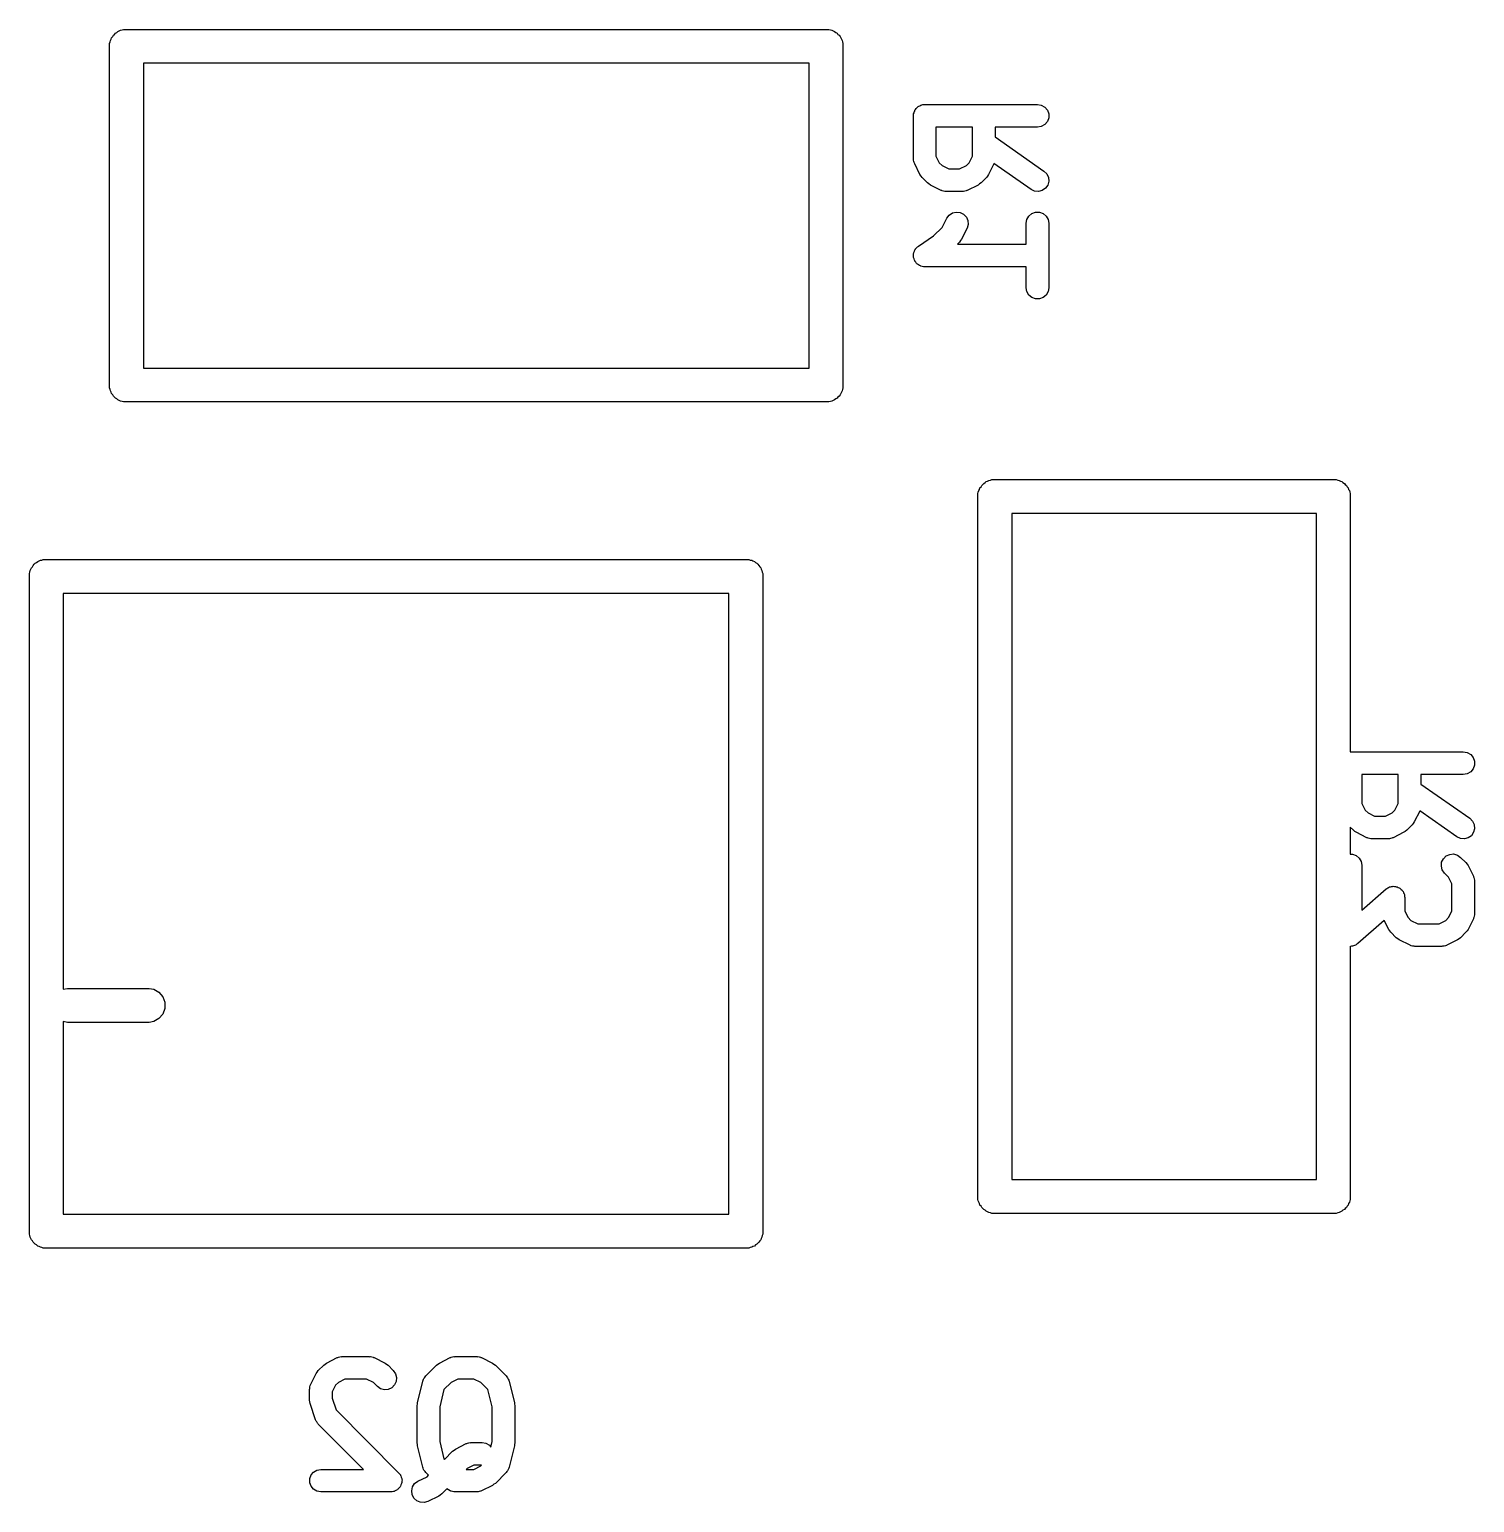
# Model space of a CAD drawing. Extents: x 85.7 to 123.3, y -104.5 to -55.
# Drawn here: x 100.04 to 106.44, y -104.27 to -97.74 of the extents above; entities that cross this region are included whole.
import ezdxf

# ---------------------------------------------------------------- set-up
doc = ezdxf.new("R2010")
doc.units = 0
doc.header["$MEASUREMENT"] = 0
doc.layers.add('BLACK', color=7, linetype='CONTINUOUS')

msp = doc.modelspace()

# ---------------------------------------------------------------- linework, layer by layer
at = {"layer": 'BLACK', "linetype": 'CONTINUOUS'}
for p, q in [((100.434, -97.7515), (100.44, -97.7481)), ((100.44, -97.7481), (100.447, -97.747)), ((100.447, -97.747), (100.453, -97.7447)), ((100.453, -97.7447), (100.46, -97.7447)), ((100.46, -97.7447), (100.46, -97.7447)), ((100.46, -97.7447), (103.573, -97.7447)), ((103.573, -97.7447), (103.579, -97.7447)), ((103.573, -97.7447), (103.573, -97.7447)), ((103.579, -97.7447), (103.586, -97.747)), ((103.586, -97.747), (103.592, -97.7481)), ((103.592, -97.7481), (103.598, -97.7515)), ((100.391, -97.8065), (100.393, -97.8002)), ((100.391, -97.8131), (100.391, -97.8065)), ((100.391, -99.3263), (100.391, -97.8131)), ((100.393, -97.8002), (100.395, -97.7937)), ((100.395, -97.7937), (100.398, -97.7879)), ((100.398, -97.7879), (100.4, -97.7816)), ((100.4, -97.7816), (100.405, -97.7765)), ((100.405, -97.7765), (100.408, -97.7707)), ((100.408, -97.7707), (100.413, -97.7665)), ((100.413, -97.7665), (100.417, -97.7614)), ((100.417, -97.7614), (100.423, -97.758)), ((100.423, -97.758), (100.428, -97.7537)), ((100.428, -97.7537), (100.434, -97.7515)), ((103.598, -97.7515), (103.604, -97.7537)), ((103.604, -97.7537), (103.609, -97.758)), ((103.609, -97.758), (103.615, -97.7614)), ((103.615, -97.7614), (103.619, -97.7665)), ((103.619, -97.7665), (103.625, -97.7707)), ((103.625, -97.7707), (103.628, -97.7765)), ((103.628, -97.7765), (103.632, -97.7816)), ((103.632, -97.7816), (103.634, -97.7879)), ((103.634, -97.7879), (103.638, -97.7937)), ((103.638, -97.7937), (103.639, -97.8002)), ((103.639, -97.8002), (103.641, -97.8065)), ((103.641, -97.8065), (103.641, -97.8131)), ((103.641, -97.8131), (103.641, -97.8131)), ((103.641, -97.8131), (103.641, -99.3263)), ((100.541, -97.8947), (100.541, -99.2447)), ((103.491, -97.8947), (100.541, -97.8947)), ((103.491, -99.2447), (103.491, -97.8947)), ((103.953, -98.1271), (103.954, -98.1228)), ((103.953, -98.3175), (103.953, -98.1271)), ((103.954, -98.1184), (103.956, -98.1143)), ((103.954, -98.1228), (103.954, -98.1184)), ((103.956, -98.11), (103.959, -98.1062)), ((103.956, -98.1143), (103.956, -98.11)), ((103.959, -98.1062), (103.96, -98.1021)), ((103.96, -98.1021), (103.963, -98.0987)), ((103.963, -98.0987), (103.965, -98.0949)), ((103.965, -98.0949), (103.968, -98.0921)), ((103.968, -98.0921), (103.971, -98.0888)), ((103.971, -98.0888), (103.975, -98.0866)), ((103.975, -98.0866), (103.978, -98.0838)), ((103.978, -98.0838), (103.982, -98.0823)), ((103.982, -98.0823), (103.986, -98.0801)), ((103.986, -98.0801), (103.991, -98.0793)), ((103.991, -98.0793), (103.995, -98.0778)), ((103.995, -98.0778), (103.999, -98.0778)), ((103.999, -98.0778), (104.003, -98.0771)), ((104.003, -98.0771), (104.503, -98.0771)), ((104.503, -98.0771), (104.52, -98.0801)), ((104.52, -98.0801), (104.535, -98.0888)), ((104.535, -98.0888), (104.547, -98.1021)), ((104.547, -98.1021), (104.553, -98.1184)), ((104.553, -98.1358), (104.547, -98.1521)), ((104.553, -98.1184), (104.553, -98.1358)), ((104.053, -98.1771), (104.053, -98.3057)), ((104.215, -98.1771), (104.053, -98.1771)), ((104.215, -98.3057), (104.215, -98.1771)), ((104.503, -98.1771), (104.315, -98.1771)), ((104.315, -98.1771), (104.315, -98.2201)), ((104.52, -98.1741), (104.503, -98.1771)), ((104.535, -98.1654), (104.52, -98.1741)), ((104.547, -98.1521), (104.535, -98.1654)), ((104.315, -98.2201), (104.532, -98.3718)), ((103.954, -98.3204), (103.953, -98.3175)), ((103.954, -98.3233), (103.954, -98.3204)), ((103.955, -98.3289), (103.954, -98.3233)), ((103.956, -98.3346), (103.955, -98.3289)), ((103.958, -98.3371), (103.956, -98.3346)), ((104.053, -98.3057), (104.068, -98.3355)), ((104.068, -98.3355), (104.081, -98.3479)), ((104.188, -98.3479), (104.2, -98.3355)), ((104.2, -98.3355), (104.215, -98.3057)), ((103.959, -98.3399), (103.958, -98.3371)), ((103.982, -98.3875), (103.959, -98.3399)), ((103.987, -98.394), (103.982, -98.3875)), ((103.992, -98.4005), (103.987, -98.394)), ((104.016, -98.4243), (103.992, -98.4005)), ((104.081, -98.3479), (104.11, -98.3628)), ((104.11, -98.3628), (104.158, -98.3628)), ((104.158, -98.3628), (104.188, -98.3479)), ((104.277, -98.4005), (104.253, -98.4243)), ((104.281, -98.394), (104.277, -98.4005)), ((104.286, -98.3875), (104.281, -98.394)), ((104.31, -98.3399), (104.286, -98.3875)), ((104.475, -98.4537), (104.31, -98.3387)), ((104.31, -98.3387), (104.31, -98.3399)), ((104.532, -98.3718), (104.544, -98.3841)), ((104.544, -98.3841), (104.552, -98.3998)), ((104.552, -98.3998), (104.553, -98.4171)), ((104.022, -98.4289), (104.016, -98.4243)), ((104.029, -98.4337), (104.022, -98.4289)), ((104.076, -98.4575), (104.029, -98.4337)), ((104.079, -98.4583), (104.076, -98.4575)), ((104.081, -98.4598), (104.079, -98.4583)), ((104.087, -98.4608), (104.081, -98.4598)), ((104.093, -98.4625), (104.087, -98.4608)), ((104.096, -98.4623), (104.093, -98.4625)), ((104.099, -98.4628), (104.096, -98.4623)), ((104.17, -98.4628), (104.099, -98.4628)), ((104.173, -98.4623), (104.17, -98.4628)), ((104.176, -98.4625), (104.173, -98.4623)), ((104.181, -98.4608), (104.176, -98.4625)), ((104.187, -98.4598), (104.181, -98.4608)), ((104.19, -98.4583), (104.187, -98.4598)), ((104.192, -98.4575), (104.19, -98.4583)), ((104.24, -98.4337), (104.192, -98.4575)), ((104.246, -98.4289), (104.24, -98.4337)), ((104.253, -98.4243), (104.246, -98.4289)), ((104.49, -98.4611), (104.475, -98.4537)), ((104.508, -98.4626), (104.49, -98.4611)), ((104.524, -98.4581), (104.508, -98.4626)), ((104.539, -98.4481), (104.524, -98.4581)), ((104.549, -98.4339), (104.539, -98.4481)), ((104.553, -98.4171), (104.549, -98.4339)), ((104.081, -98.6213), (104.101, -98.5809)), ((104.101, -98.5809), (104.112, -98.567)), ((104.112, -98.567), (104.126, -98.5574)), ((104.126, -98.5574), (104.143, -98.5534)), ((104.143, -98.5534), (104.16, -98.5553)), ((104.16, -98.5553), (104.176, -98.5631)), ((104.176, -98.5631), (104.188, -98.5757)), ((104.188, -98.5757), (104.195, -98.5916)), ((104.195, -98.5916), (104.196, -98.609)), ((104.453, -98.6033), (104.456, -98.5862)), ((104.456, -98.5862), (104.465, -98.5711)), ((104.465, -98.5711), (104.478, -98.56)), ((104.478, -98.56), (104.495, -98.554)), ((104.495, -98.554), (104.512, -98.554)), ((104.512, -98.554), (104.528, -98.56)), ((104.528, -98.56), (104.542, -98.5711)), ((104.542, -98.5711), (104.55, -98.5862)), ((104.55, -98.5862), (104.553, -98.6033)), ((103.976, -98.7045), (104.043, -98.6596)), ((104.043, -98.6596), (104.081, -98.6213)), ((104.191, -98.6256), (104.167, -98.6732)), ((104.196, -98.609), (104.191, -98.6256)), ((104.453, -98.6961), (104.453, -98.6033)), ((104.553, -98.6033), (104.553, -98.889)), ((103.955, -98.7321), (103.958, -98.7267)), ((103.958, -98.7267), (103.96, -98.7211)), ((103.96, -98.7211), (103.962, -98.719)), ((103.962, -98.719), (103.963, -98.7165)), ((103.963, -98.7165), (103.967, -98.7124)), ((103.967, -98.7124), (103.971, -98.7078)), ((103.971, -98.7078), (103.974, -98.7064)), ((103.974, -98.7064), (103.976, -98.7045)), ((104.158, -98.6862), (104.148, -98.6961)), ((104.148, -98.6961), (104.453, -98.6961)), ((104.162, -98.6797), (104.158, -98.6862)), ((104.167, -98.6732), (104.162, -98.6797)), ((103.953, -98.7493), (103.954, -98.7434)), ((103.954, -98.752), (103.953, -98.7493)), ((103.954, -98.7374), (103.955, -98.7348)), ((103.954, -98.7434), (103.954, -98.7374)), ((103.954, -98.7548), (103.954, -98.752)), ((103.956, -98.7604), (103.954, -98.7548)), ((103.955, -98.7348), (103.955, -98.7321)), ((103.958, -98.7662), (103.956, -98.7604)), ((103.959, -98.7685), (103.958, -98.7662)), ((103.96, -98.7711), (103.959, -98.7685)), ((103.964, -98.7757), (103.96, -98.7711)), ((103.967, -98.7807), (103.964, -98.7757)), ((103.969, -98.7823), (103.967, -98.7807)), ((103.971, -98.7844), (103.969, -98.7823)), ((103.976, -98.7874), (103.971, -98.7844)), ((103.981, -98.7909), (103.976, -98.7874)), ((103.984, -98.7917), (103.981, -98.7909)), ((103.986, -98.7931), (103.984, -98.7917)), ((103.992, -98.7941), (103.986, -98.7931)), ((103.998, -98.7958), (103.992, -98.7941)), ((104.001, -98.7956), (103.998, -98.7958)), ((104.003, -98.7961), (104.001, -98.7956)), ((104.453, -98.7961), (104.003, -98.7961)), ((104.453, -98.889), (104.453, -98.7961)), ((104.456, -98.9061), (104.453, -98.889)), ((104.465, -98.9211), (104.456, -98.9061)), ((104.478, -98.9323), (104.465, -98.9211)), ((104.542, -98.9211), (104.528, -98.9323)), ((104.55, -98.9061), (104.542, -98.9211)), ((104.553, -98.889), (104.55, -98.9061)), ((104.495, -98.9382), (104.478, -98.9323)), ((104.512, -98.9382), (104.495, -98.9382)), ((104.528, -98.9323), (104.512, -98.9382)), ((100.541, -99.2447), (103.491, -99.2447)), ((100.391, -99.3329), (100.391, -99.3263)), ((100.391, -99.3263), (100.391, -99.3263)), ((100.393, -99.3392), (100.391, -99.3329)), ((100.395, -99.3457), (100.393, -99.3392)), ((100.398, -99.3515), (100.395, -99.3457)), ((100.4, -99.3578), (100.398, -99.3515)), ((100.405, -99.3629), (100.4, -99.3578)), ((100.408, -99.3687), (100.405, -99.3629)), ((100.413, -99.3729), (100.408, -99.3687)), ((100.417, -99.378), (100.413, -99.3729)), ((100.423, -99.3814), (100.417, -99.378)), ((103.615, -99.378), (103.609, -99.3814)), ((103.619, -99.3729), (103.615, -99.378)), ((103.625, -99.3687), (103.619, -99.3729)), ((103.628, -99.3629), (103.625, -99.3687)), ((103.632, -99.3578), (103.628, -99.3629)), ((103.634, -99.3515), (103.632, -99.3578)), ((103.638, -99.3457), (103.634, -99.3515)), ((103.639, -99.3392), (103.638, -99.3457)), ((103.641, -99.3329), (103.639, -99.3392)), ((103.641, -99.3263), (103.641, -99.3263)), ((103.641, -99.3263), (103.641, -99.3329)), ((100.428, -99.3857), (100.423, -99.3814)), ((100.434, -99.3879), (100.428, -99.3857)), ((100.44, -99.3913), (100.434, -99.3879)), ((100.447, -99.3924), (100.44, -99.3913)), ((100.453, -99.3947), (100.447, -99.3924)), ((100.46, -99.3947), (100.453, -99.3947)), ((103.573, -99.3947), (100.46, -99.3947)), ((100.46, -99.3947), (100.46, -99.3947)), ((103.579, -99.3947), (103.573, -99.3947)), ((103.573, -99.3947), (103.573, -99.3947)), ((103.586, -99.3924), (103.579, -99.3947)), ((103.592, -99.3913), (103.586, -99.3924)), ((103.598, -99.3879), (103.592, -99.3913)), ((103.604, -99.3857), (103.598, -99.3879)), ((103.609, -99.3814), (103.604, -99.3857)), ((104.248, -99.7756), (104.253, -99.7705)), ((104.253, -99.7705), (104.256, -99.7647)), ((104.256, -99.7647), (104.261, -99.7605)), ((104.261, -99.7605), (104.265, -99.7554)), ((104.265, -99.7554), (104.271, -99.752)), ((104.271, -99.752), (104.276, -99.7477)), ((104.276, -99.7477), (104.282, -99.7455)), ((104.282, -99.7455), (104.288, -99.7421)), ((104.288, -99.7421), (104.295, -99.741)), ((104.295, -99.741), (104.301, -99.7387)), ((104.301, -99.7387), (104.308, -99.7387)), ((104.308, -99.7387), (104.308, -99.7387)), ((104.308, -99.7387), (105.821, -99.7387)), ((105.821, -99.7387), (105.827, -99.7387)), ((105.821, -99.7387), (105.821, -99.7387)), ((105.827, -99.7387), (105.834, -99.741)), ((105.834, -99.741), (105.84, -99.7421)), ((105.84, -99.7421), (105.846, -99.7455)), ((105.846, -99.7455), (105.852, -99.7477)), ((105.852, -99.7477), (105.857, -99.752)), ((105.857, -99.752), (105.863, -99.7554)), ((105.863, -99.7554), (105.867, -99.7605)), ((105.867, -99.7605), (105.873, -99.7647)), ((105.873, -99.7647), (105.876, -99.7705)), ((105.876, -99.7705), (105.88, -99.7756)), ((104.239, -99.8005), (104.241, -99.7942)), ((104.239, -99.8071), (104.239, -99.8005)), ((104.239, -102.92), (104.239, -99.8071)), ((104.241, -99.7942), (104.243, -99.7877)), ((104.243, -99.7877), (104.246, -99.7819)), ((104.246, -99.7819), (104.248, -99.7756)), ((105.88, -99.7756), (105.882, -99.7819)), ((105.882, -99.7819), (105.886, -99.7877)), ((105.886, -99.7877), (105.887, -99.7942)), ((105.887, -99.7942), (105.889, -99.8005)), ((105.889, -99.8005), (105.889, -99.8071)), ((105.889, -99.8071), (105.889, -99.8071)), ((105.889, -99.8071), (105.889, -100.945)), ((104.389, -99.8887), (104.389, -102.839)), ((105.739, -99.8887), (104.389, -99.8887)), ((105.739, -102.839), (105.739, -99.8887)), ((100.079, -100.099), (100.085, -100.096)), ((100.085, -100.096), (100.091, -100.095)), ((100.091, -100.095), (100.097, -100.093)), ((100.097, -100.093), (100.104, -100.093)), ((100.104, -100.093), (100.104, -100.093)), ((100.104, -100.093), (103.217, -100.093)), ((103.217, -100.093), (103.224, -100.093)), ((103.217, -100.093), (103.217, -100.093)), ((103.224, -100.093), (103.23, -100.095)), ((103.23, -100.095), (103.237, -100.096)), ((103.237, -100.096), (103.242, -100.099)), ((100.036, -100.154), (100.038, -100.148)), ((100.036, -100.161), (100.036, -100.154)), ((100.036, -103.074), (100.036, -100.161)), ((100.038, -100.148), (100.039, -100.142)), ((100.039, -100.142), (100.042, -100.136)), ((100.042, -100.136), (100.045, -100.13)), ((100.045, -100.13), (100.049, -100.125)), ((100.049, -100.125), (100.052, -100.119)), ((100.052, -100.119), (100.057, -100.114)), ((100.057, -100.114), (100.062, -100.109)), ((100.062, -100.109), (100.067, -100.106)), ((100.067, -100.106), (100.073, -100.102)), ((100.073, -100.102), (100.079, -100.099)), ((103.242, -100.099), (103.249, -100.102)), ((103.249, -100.102), (103.254, -100.106)), ((103.254, -100.106), (103.26, -100.109)), ((103.26, -100.109), (103.264, -100.114)), ((103.264, -100.114), (103.269, -100.119)), ((103.269, -100.119), (103.272, -100.125)), ((103.272, -100.125), (103.277, -100.13)), ((103.277, -100.13), (103.279, -100.136)), ((103.279, -100.136), (103.282, -100.142)), ((103.282, -100.142), (103.283, -100.148)), ((103.283, -100.148), (103.286, -100.154)), ((103.286, -100.154), (103.286, -100.161)), ((103.286, -100.161), (103.286, -100.161)), ((103.286, -100.161), (103.286, -103.074)), ((100.186, -100.243), (100.186, -101.996)), ((103.136, -100.243), (100.186, -100.243)), ((103.136, -102.993), (103.136, -100.243)), ((105.889, -100.945), (105.89, -100.945)), ((105.89, -100.945), (106.39, -100.945)), ((106.39, -100.945), (106.407, -100.948)), ((106.407, -100.948), (106.423, -100.956)), ((106.423, -100.956), (106.434, -100.97)), ((106.434, -100.97), (106.44, -100.986)), ((106.44, -101.003), (106.434, -101.02)), ((106.44, -100.986), (106.44, -101.003)), ((105.94, -101.045), (105.94, -101.173)), ((106.102, -101.045), (105.94, -101.045)), ((106.102, -101.173), (106.102, -101.045)), ((106.39, -101.045), (106.202, -101.045)), ((106.202, -101.045), (106.202, -101.088)), ((106.407, -101.042), (106.39, -101.045)), ((106.423, -101.033), (106.407, -101.042)), ((106.434, -101.02), (106.423, -101.033)), ((106.202, -101.088), (106.419, -101.239)), ((105.94, -101.173), (105.955, -101.203)), ((105.955, -101.203), (105.968, -101.215)), ((106.075, -101.215), (106.087, -101.203)), ((106.087, -101.203), (106.102, -101.173)), ((106.197, -101.207), (106.173, -101.255)), ((106.362, -101.321), (106.197, -101.206)), ((106.197, -101.206), (106.197, -101.207)), ((105.968, -101.215), (105.997, -101.23)), ((105.997, -101.23), (106.045, -101.23)), ((106.045, -101.23), (106.075, -101.215)), ((106.164, -101.268), (106.14, -101.292)), ((106.168, -101.262), (106.164, -101.268)), ((106.173, -101.255), (106.168, -101.262)), ((106.419, -101.239), (106.431, -101.252)), ((106.431, -101.252), (106.439, -101.267)), ((106.439, -101.267), (106.44, -101.285)), ((105.903, -101.292), (105.889, -101.278)), ((105.889, -101.278), (105.889, -101.398)), ((105.909, -101.297), (105.903, -101.292)), ((105.916, -101.301), (105.909, -101.297)), ((105.963, -101.325), (105.916, -101.301)), ((105.966, -101.326), (105.963, -101.325)), ((105.969, -101.327), (105.966, -101.326)), ((105.974, -101.328), (105.969, -101.327)), ((105.98, -101.33), (105.974, -101.328)), ((105.983, -101.33), (105.98, -101.33)), ((105.986, -101.33), (105.983, -101.33)), ((106.057, -101.33), (105.986, -101.33)), ((106.06, -101.33), (106.057, -101.33)), ((106.063, -101.33), (106.06, -101.33)), ((106.068, -101.328), (106.063, -101.33)), ((106.074, -101.327), (106.068, -101.328)), ((106.077, -101.326), (106.074, -101.327)), ((106.079, -101.325), (106.077, -101.326)), ((106.127, -101.301), (106.079, -101.325)), ((106.133, -101.297), (106.127, -101.301)), ((106.14, -101.292), (106.133, -101.297)), ((106.377, -101.329), (106.362, -101.321)), ((106.395, -101.33), (106.377, -101.329)), ((106.412, -101.326), (106.395, -101.33)), ((106.426, -101.316), (106.412, -101.326)), ((106.436, -101.301), (106.426, -101.316)), ((106.44, -101.285), (106.436, -101.301)), ((105.889, -101.398), (105.899, -101.398)), ((105.899, -101.398), (105.915, -101.404)), ((106.314, -101.406), (106.33, -101.399)), ((106.33, -101.399), (106.347, -101.397)), ((106.347, -101.397), (106.364, -101.402)), ((106.364, -101.402), (106.378, -101.412)), ((105.915, -101.404), (105.929, -101.415)), ((105.929, -101.415), (105.937, -101.43)), ((105.937, -101.43), (105.94, -101.447)), ((105.94, -101.447), (105.94, -101.646)), ((106.293, -101.451), (106.294, -101.434)), ((106.297, -101.468), (106.293, -101.451)), ((106.294, -101.434), (106.302, -101.418)), ((106.307, -101.482), (106.297, -101.468)), ((106.302, -101.418), (106.314, -101.406)), ((106.378, -101.412), (106.402, -101.435)), ((106.402, -101.435), (106.407, -101.442)), ((106.407, -101.442), (106.411, -101.448)), ((106.411, -101.448), (106.435, -101.496)), ((106.325, -101.5), (106.307, -101.482)), ((106.34, -101.53), (106.325, -101.5)), ((106.34, -101.65), (106.34, -101.53)), ((106.435, -101.496), (106.436, -101.499)), ((106.436, -101.499), (106.437, -101.501)), ((106.437, -101.501), (106.438, -101.507)), ((106.438, -101.507), (106.44, -101.513)), ((106.44, -101.513), (106.44, -101.516)), ((106.44, -101.516), (106.44, -101.518)), ((106.44, -101.518), (106.44, -101.661)), ((105.94, -101.646), (106.048, -101.552)), ((106.048, -101.552), (106.052, -101.55)), ((106.052, -101.55), (106.056, -101.547)), ((106.056, -101.547), (106.059, -101.545)), ((106.059, -101.545), (106.063, -101.543)), ((106.063, -101.543), (106.068, -101.542)), ((106.068, -101.542), (106.072, -101.541)), ((106.072, -101.541), (106.076, -101.541)), ((106.076, -101.541), (106.08, -101.54)), ((106.08, -101.54), (106.085, -101.541)), ((106.085, -101.541), (106.09, -101.541)), ((106.09, -101.541), (106.093, -101.542)), ((106.093, -101.542), (106.097, -101.543)), ((106.097, -101.543), (106.101, -101.545)), ((106.101, -101.545), (106.106, -101.547)), ((106.106, -101.547), (106.109, -101.549)), ((106.109, -101.549), (106.112, -101.551)), ((106.112, -101.551), (106.115, -101.555)), ((106.115, -101.555), (106.119, -101.558)), ((106.119, -101.558), (106.121, -101.561)), ((106.121, -101.561), (106.124, -101.564)), ((106.124, -101.564), (106.125, -101.569)), ((106.125, -101.569), (106.128, -101.573)), ((106.128, -101.573), (106.129, -101.577)), ((106.129, -101.577), (106.13, -101.58)), ((106.13, -101.58), (106.13, -101.585)), ((106.13, -101.585), (106.131, -101.59)), ((106.131, -101.59), (106.131, -101.65)), ((106.131, -101.65), (106.146, -101.679)), ((106.325, -101.679), (106.34, -101.65)), ((106.44, -101.661), (106.44, -101.664)), ((106.44, -101.664), (106.44, -101.667)), ((106.04, -101.692), (105.923, -101.794)), ((106.06, -101.731), (106.04, -101.692)), ((106.146, -101.679), (106.158, -101.692)), ((106.158, -101.692), (106.188, -101.707)), ((106.188, -101.707), (106.283, -101.707)), ((106.283, -101.707), (106.313, -101.692)), ((106.313, -101.692), (106.325, -101.679)), ((106.435, -101.684), (106.411, -101.731)), ((106.436, -101.681), (106.435, -101.684)), ((106.437, -101.678), (106.436, -101.681)), ((106.438, -101.673), (106.437, -101.678)), ((106.44, -101.667), (106.438, -101.673)), ((105.923, -101.794), (105.919, -101.797)), ((106.065, -101.738), (106.06, -101.731)), ((106.069, -101.744), (106.065, -101.738)), ((106.093, -101.768), (106.069, -101.744)), ((106.1, -101.773), (106.093, -101.768)), ((106.106, -101.777), (106.1, -101.773)), ((106.154, -101.801), (106.106, -101.777)), ((106.365, -101.777), (106.317, -101.801)), ((106.372, -101.773), (106.365, -101.777)), ((106.378, -101.768), (106.372, -101.773)), ((106.402, -101.744), (106.378, -101.768)), ((106.407, -101.738), (106.402, -101.744)), ((106.411, -101.731), (106.407, -101.738)), ((105.891, -101.807), (105.889, -101.806)), ((105.889, -101.806), (105.889, -102.92)), ((105.895, -101.806), (105.891, -101.807)), ((105.899, -101.806), (105.895, -101.806)), ((105.904, -101.804), (105.899, -101.806)), ((105.908, -101.803), (105.904, -101.804)), ((105.912, -101.801), (105.908, -101.803)), ((105.915, -101.8), (105.912, -101.801)), ((105.919, -101.797), (105.915, -101.8)), ((106.156, -101.802), (106.154, -101.801)), ((106.159, -101.804), (106.156, -101.802)), ((106.165, -101.805), (106.159, -101.804)), ((106.17, -101.806), (106.165, -101.805)), ((106.173, -101.806), (106.17, -101.806)), ((106.176, -101.807), (106.173, -101.806)), ((106.295, -101.807), (106.176, -101.807)), ((106.298, -101.806), (106.295, -101.807)), ((106.301, -101.806), (106.298, -101.806)), ((106.306, -101.805), (106.301, -101.806)), ((106.312, -101.804), (106.306, -101.805)), ((106.315, -101.802), (106.312, -101.804)), ((106.317, -101.801), (106.315, -101.802)), ((100.186, -101.996), (100.204, -101.993)), ((100.204, -101.993), (100.567, -101.993)), ((100.567, -101.993), (100.587, -101.996)), ((100.587, -101.996), (100.61, -102.009)), ((100.61, -102.009), (100.627, -102.03)), ((100.627, -102.03), (100.636, -102.054)), ((100.636, -102.054), (100.636, -102.081)), ((100.627, -102.106), (100.61, -102.126)), ((100.636, -102.081), (100.627, -102.106)), ((100.204, -102.143), (100.186, -102.139)), ((100.186, -102.139), (100.186, -102.993)), ((100.567, -102.143), (100.204, -102.143)), ((100.587, -102.139), (100.567, -102.143)), ((100.61, -102.126), (100.587, -102.139)), ((104.389, -102.839), (105.739, -102.839)), ((104.239, -102.927), (104.239, -102.92)), ((104.239, -102.92), (104.239, -102.92)), ((104.241, -102.933), (104.239, -102.927)), ((104.243, -102.94), (104.241, -102.933)), ((104.246, -102.946), (104.243, -102.94)), ((104.248, -102.952), (104.246, -102.946)), ((104.253, -102.957), (104.248, -102.952)), ((104.256, -102.963), (104.253, -102.957)), ((104.261, -102.967), (104.256, -102.963)), ((104.265, -102.972), (104.261, -102.967)), ((105.867, -102.967), (105.863, -102.972)), ((105.873, -102.963), (105.867, -102.967)), ((105.876, -102.957), (105.873, -102.963)), ((105.88, -102.952), (105.876, -102.957)), ((105.882, -102.946), (105.88, -102.952)), ((105.886, -102.94), (105.882, -102.946)), ((105.887, -102.933), (105.886, -102.94)), ((105.889, -102.927), (105.887, -102.933)), ((105.889, -102.92), (105.889, -102.92)), ((105.889, -102.92), (105.889, -102.927)), ((100.186, -102.993), (103.136, -102.993)), ((104.271, -102.975), (104.265, -102.972)), ((104.276, -102.98), (104.271, -102.975)), ((104.282, -102.982), (104.276, -102.98)), ((104.288, -102.985), (104.282, -102.982)), ((104.295, -102.986), (104.288, -102.985)), ((104.301, -102.989), (104.295, -102.986)), ((104.308, -102.989), (104.301, -102.989)), ((105.821, -102.989), (104.308, -102.989)), ((104.308, -102.989), (104.308, -102.989)), ((105.827, -102.989), (105.821, -102.989)), ((105.821, -102.989), (105.821, -102.989)), ((105.834, -102.986), (105.827, -102.989)), ((105.84, -102.985), (105.834, -102.986)), ((105.846, -102.982), (105.84, -102.985)), ((105.852, -102.98), (105.846, -102.982)), ((105.857, -102.975), (105.852, -102.98)), ((105.863, -102.972), (105.857, -102.975)), ((100.036, -103.081), (100.036, -103.074)), ((100.036, -103.074), (100.036, -103.074)), ((100.038, -103.087), (100.036, -103.081)), ((100.039, -103.094), (100.038, -103.087)), ((100.042, -103.1), (100.039, -103.094)), ((103.282, -103.094), (103.279, -103.1)), ((103.283, -103.087), (103.282, -103.094)), ((103.286, -103.081), (103.283, -103.087)), ((103.286, -103.074), (103.286, -103.074)), ((103.286, -103.074), (103.286, -103.081)), ((100.045, -103.106), (100.042, -103.1)), ((100.049, -103.111), (100.045, -103.106)), ((100.052, -103.117), (100.049, -103.111)), ((100.057, -103.121), (100.052, -103.117)), ((100.062, -103.126), (100.057, -103.121)), ((100.067, -103.129), (100.062, -103.126)), ((100.073, -103.134), (100.067, -103.129)), ((100.079, -103.136), (100.073, -103.134)), ((100.085, -103.139), (100.079, -103.136)), ((100.091, -103.14), (100.085, -103.139)), ((100.097, -103.143), (100.091, -103.14)), ((100.104, -103.143), (100.097, -103.143)), ((103.217, -103.143), (100.104, -103.143)), ((100.104, -103.143), (100.104, -103.143)), ((103.224, -103.143), (103.217, -103.143)), ((103.217, -103.143), (103.217, -103.143)), ((103.23, -103.14), (103.224, -103.143)), ((103.237, -103.139), (103.23, -103.14)), ((103.242, -103.136), (103.237, -103.139)), ((103.249, -103.134), (103.242, -103.136)), ((103.254, -103.129), (103.249, -103.134)), ((103.26, -103.126), (103.254, -103.129)), ((103.264, -103.121), (103.26, -103.126)), ((103.269, -103.117), (103.264, -103.121)), ((103.272, -103.111), (103.269, -103.117)), ((103.277, -103.106), (103.272, -103.111)), ((103.279, -103.1), (103.277, -103.106)), ((101.311, -103.692), (101.316, -103.685)), ((101.316, -103.685), (101.34, -103.662)), ((101.34, -103.662), (101.346, -103.657)), ((101.346, -103.657), (101.353, -103.652)), ((101.353, -103.652), (101.4, -103.628)), ((101.4, -103.628), (101.403, -103.628)), ((101.403, -103.628), (101.405, -103.626)), ((101.405, -103.626), (101.411, -103.625)), ((101.411, -103.625), (101.417, -103.623)), ((101.417, -103.623), (101.42, -103.624)), ((101.42, -103.624), (101.423, -103.623)), ((101.423, -103.623), (101.542, -103.623)), ((101.542, -103.623), (101.544, -103.624)), ((101.544, -103.624), (101.547, -103.623)), ((101.547, -103.623), (101.553, -103.625)), ((101.553, -103.625), (101.559, -103.626)), ((101.559, -103.626), (101.561, -103.628)), ((101.561, -103.628), (101.564, -103.628)), ((101.564, -103.628), (101.612, -103.652)), ((101.612, -103.652), (101.618, -103.657)), ((101.618, -103.657), (101.625, -103.662)), ((101.625, -103.662), (101.648, -103.685)), ((101.648, -103.685), (101.658, -103.7)), ((101.792, -103.709), (101.84, -103.662)), ((101.84, -103.662), (101.846, -103.657)), ((101.846, -103.657), (101.853, -103.652)), ((101.853, -103.652), (101.9, -103.628)), ((101.9, -103.628), (101.903, -103.628)), ((101.903, -103.628), (101.905, -103.626)), ((101.905, -103.626), (101.911, -103.625)), ((101.911, -103.625), (101.917, -103.623)), ((101.917, -103.623), (101.92, -103.624)), ((101.92, -103.624), (101.923, -103.623)), ((101.923, -103.623), (102.018, -103.623)), ((102.018, -103.623), (102.021, -103.624)), ((102.021, -103.624), (102.024, -103.623)), ((102.024, -103.623), (102.029, -103.625)), ((102.029, -103.625), (102.035, -103.626)), ((102.035, -103.626), (102.037, -103.628)), ((102.037, -103.628), (102.04, -103.628)), ((102.04, -103.628), (102.088, -103.652)), ((102.088, -103.652), (102.094, -103.657)), ((102.094, -103.657), (102.101, -103.662)), ((102.101, -103.662), (102.148, -103.709)), ((101.279, -103.757), (101.28, -103.751)), ((101.28, -103.751), (101.282, -103.749)), ((101.282, -103.749), (101.283, -103.746)), ((101.283, -103.746), (101.306, -103.698)), ((101.306, -103.698), (101.311, -103.692)), ((101.392, -103.75), (101.377, -103.78)), ((101.405, -103.738), (101.392, -103.75)), ((101.434, -103.723), (101.405, -103.738)), ((101.53, -103.723), (101.434, -103.723)), ((101.56, -103.738), (101.53, -103.723)), ((101.578, -103.756), (101.56, -103.738)), ((101.654, -103.749), (101.642, -103.762)), ((101.661, -103.734), (101.654, -103.749)), ((101.658, -103.7), (101.663, -103.716)), ((101.663, -103.716), (101.661, -103.734)), ((101.755, -103.828), (101.779, -103.732)), ((101.779, -103.732), (101.781, -103.728)), ((101.781, -103.728), (101.782, -103.723)), ((101.782, -103.723), (101.784, -103.72)), ((101.784, -103.72), (101.786, -103.717)), ((101.786, -103.717), (101.789, -103.713)), ((101.789, -103.713), (101.792, -103.709)), ((101.905, -103.738), (101.872, -103.77)), ((101.934, -103.723), (101.905, -103.738)), ((102.006, -103.723), (101.934, -103.723)), ((102.036, -103.738), (102.006, -103.723)), ((102.068, -103.77), (102.036, -103.738)), ((102.148, -103.709), (102.151, -103.713)), ((102.151, -103.713), (102.154, -103.717)), ((102.154, -103.717), (102.156, -103.72)), ((102.156, -103.72), (102.158, -103.723)), ((102.158, -103.723), (102.16, -103.728)), ((102.16, -103.728), (102.162, -103.732)), ((102.162, -103.732), (102.185, -103.828)), ((101.277, -103.768), (101.278, -103.766)), ((101.277, -103.816), (101.277, -103.768)), ((101.279, -103.824), (101.277, -103.816)), ((101.278, -103.763), (101.279, -103.757)), ((101.278, -103.766), (101.278, -103.763)), ((101.377, -103.78), (101.377, -103.808)), ((101.377, -103.808), (101.395, -103.86)), ((101.592, -103.766), (101.578, -103.756)), ((101.609, -103.771), (101.592, -103.766)), ((101.626, -103.769), (101.609, -103.771)), ((101.642, -103.762), (101.626, -103.769)), ((101.872, -103.77), (101.854, -103.846)), ((102.087, -103.846), (102.068, -103.77)), ((101.28, -103.832), (101.279, -103.824)), ((101.304, -103.903), (101.28, -103.832)), ((101.395, -103.86), (101.672, -104.138)), ((101.754, -103.84), (101.755, -103.834)), ((101.754, -104.006), (101.754, -103.84)), ((101.755, -103.834), (101.755, -103.828)), ((101.854, -103.846), (101.854, -104)), ((102.087, -104), (102.087, -103.846)), ((102.185, -103.828), (102.186, -103.834)), ((102.186, -103.834), (102.187, -103.84)), ((102.187, -103.84), (102.187, -104.006)), ((101.305, -103.906), (101.304, -103.903)), ((101.306, -103.909), (101.305, -103.906)), ((101.309, -103.913), (101.306, -103.909)), ((101.312, -103.919), (101.309, -103.913)), ((101.314, -103.92), (101.312, -103.919)), ((101.316, -103.923), (101.314, -103.92)), ((101.516, -104.123), (101.316, -103.923)), ((101.755, -104.013), (101.754, -104.006)), ((101.755, -104.019), (101.755, -104.013)), ((101.854, -104), (101.872, -104.076)), ((101.924, -104.033), (101.972, -104.009)), ((101.972, -104.009), (101.974, -104.009)), ((101.974, -104.009), (101.977, -104.007)), ((101.977, -104.007), (101.983, -104.006)), ((101.983, -104.006), (101.988, -104.004)), ((101.988, -104.004), (101.991, -104.005)), ((101.991, -104.005), (101.994, -104.004)), ((101.994, -104.004), (102.042, -104.004)), ((102.042, -104.004), (102.059, -104.007)), ((102.059, -104.007), (102.074, -104.016)), ((102.081, -104.024), (102.087, -104)), ((102.186, -104.013), (102.185, -104.019)), ((102.187, -104.006), (102.186, -104.013)), ((101.779, -104.114), (101.755, -104.019)), ((101.872, -104.076), (101.875, -104.079)), ((101.875, -104.079), (101.911, -104.043)), ((101.911, -104.043), (101.918, -104.038)), ((101.918, -104.038), (101.924, -104.033)), ((102.074, -104.016), (102.081, -104.024)), ((102.185, -104.019), (102.162, -104.114)), ((101.284, -104.148), (101.295, -104.135)), ((101.295, -104.135), (101.31, -104.126)), ((101.31, -104.126), (101.327, -104.123)), ((101.327, -104.123), (101.516, -104.123)), ((101.672, -104.138), (101.676, -104.143)), ((101.676, -104.143), (101.68, -104.148)), ((101.781, -104.118), (101.779, -104.114)), ((101.782, -104.123), (101.781, -104.118)), ((101.784, -104.126), (101.782, -104.123)), ((101.786, -104.13), (101.784, -104.126)), ((101.789, -104.133), (101.786, -104.13)), ((101.792, -104.137), (101.789, -104.133)), ((101.804, -104.149), (101.792, -104.137)), ((101.976, -104.119), (101.972, -104.123)), ((101.972, -104.123), (102.006, -104.123)), ((102.006, -104.104), (101.976, -104.119)), ((102.04, -104.104), (102.006, -104.104)), ((102.006, -104.123), (102.036, -104.108)), ((102.036, -104.108), (102.04, -104.104)), ((102.148, -104.137), (102.101, -104.185)), ((102.151, -104.133), (102.148, -104.137)), ((102.154, -104.13), (102.151, -104.133)), ((102.156, -104.126), (102.154, -104.13)), ((102.158, -104.123), (102.156, -104.126)), ((102.16, -104.118), (102.158, -104.123)), ((102.162, -104.114), (102.16, -104.118)), ((101.278, -104.164), (101.284, -104.148)), ((101.278, -104.182), (101.278, -104.164)), ((101.284, -104.198), (101.278, -104.182)), ((101.295, -104.211), (101.284, -104.198)), ((101.673, -104.206), (101.669, -104.211)), ((101.678, -104.202), (101.673, -104.206)), ((101.679, -104.2), (101.678, -104.202)), ((101.68, -104.198), (101.679, -104.2)), ((101.68, -104.148), (101.681, -104.15)), ((101.682, -104.192), (101.68, -104.198)), ((101.681, -104.15), (101.682, -104.152)), ((101.682, -104.152), (101.684, -104.158)), ((101.685, -104.186), (101.682, -104.192)), ((101.684, -104.158), (101.686, -104.164)), ((101.686, -104.182), (101.685, -104.184)), ((101.685, -104.184), (101.685, -104.186)), ((101.686, -104.164), (101.686, -104.167)), ((101.686, -104.167), (101.687, -104.169)), ((101.687, -104.169), (101.686, -104.175)), ((101.686, -104.175), (101.686, -104.182)), ((101.73, -104.218), (101.734, -104.201)), ((101.734, -104.201), (101.743, -104.186)), ((101.743, -104.186), (101.757, -104.176)), ((101.757, -104.176), (101.798, -104.156)), ((101.798, -104.156), (101.804, -104.149)), ((102.088, -104.194), (102.04, -104.218)), ((102.094, -104.189), (102.088, -104.194)), ((102.101, -104.185), (102.094, -104.189)), ((101.31, -104.22), (101.295, -104.211)), ((101.327, -104.223), (101.31, -104.22)), ((101.637, -104.223), (101.327, -104.223)), ((101.643, -104.222), (101.637, -104.223)), ((101.65, -104.221), (101.643, -104.222)), ((101.652, -104.221), (101.65, -104.221)), ((101.654, -104.22), (101.652, -104.221)), ((101.66, -104.217), (101.654, -104.22)), ((101.666, -104.214), (101.66, -104.217)), ((101.667, -104.213), (101.666, -104.214)), ((101.669, -104.211), (101.667, -104.213)), ((101.732, -104.235), (101.73, -104.218)), ((101.74, -104.251), (101.732, -104.235)), ((101.752, -104.262), (101.74, -104.251)), ((101.768, -104.269), (101.752, -104.262)), ((101.785, -104.27), (101.768, -104.269)), ((101.802, -104.265), (101.785, -104.27)), ((101.85, -104.242), (101.802, -104.265)), ((101.856, -104.237), (101.85, -104.242)), ((101.863, -104.232), (101.856, -104.237)), ((101.885, -104.21), (101.863, -104.232)), ((101.9, -104.218), (101.885, -104.21)), ((101.903, -104.219), (101.9, -104.218)), ((101.905, -104.22), (101.903, -104.219)), ((101.911, -104.221), (101.905, -104.22)), ((101.917, -104.223), (101.911, -104.221)), ((101.92, -104.223), (101.917, -104.223)), ((101.923, -104.223), (101.92, -104.223)), ((102.018, -104.223), (101.923, -104.223)), ((102.021, -104.223), (102.018, -104.223)), ((102.024, -104.223), (102.021, -104.223)), ((102.029, -104.221), (102.024, -104.223)), ((102.035, -104.22), (102.029, -104.221)), ((102.037, -104.219), (102.035, -104.22)), ((102.04, -104.218), (102.037, -104.219))]:
    msp.add_line(p, q, dxfattribs=at)

doc.saveas('drawing.dxf')
